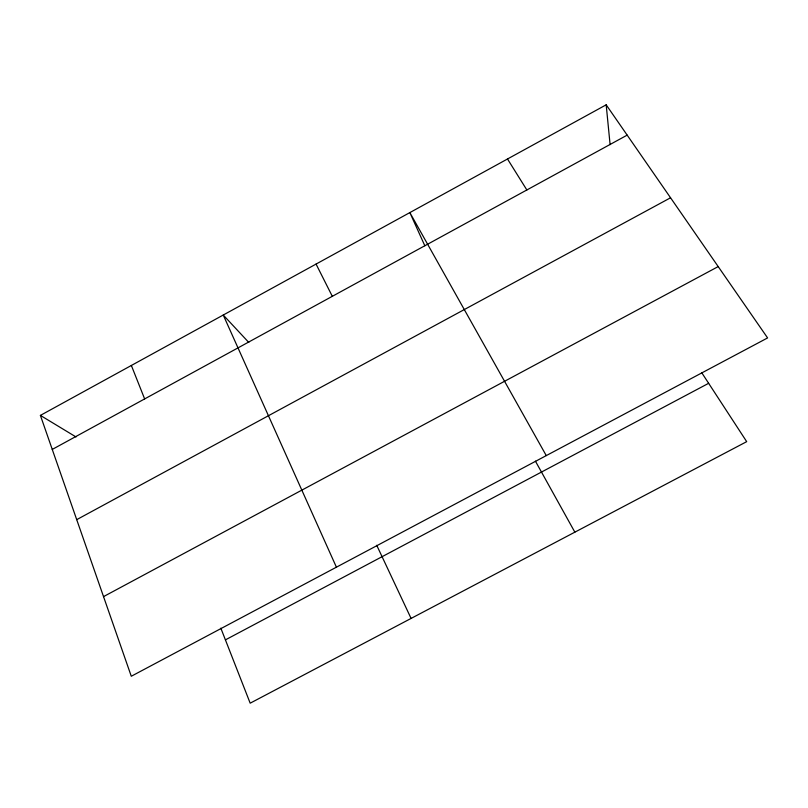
<?xml version="1.0" encoding="UTF-8"?>
<svg xmlns="http://www.w3.org/2000/svg" width="808" height="808" viewBox="0 0 808 808"><rect width="100%" height="100%" fill="white"/><g stroke="black" fill="none" stroke-linecap="round" stroke-linejoin="round"><path stroke-width="1.21" d="M40.4 415.403L606.182 104.818L767.6 337.926L131.28 676.256L40.4 415.403L76.013 436.956M52.257 449.43L627.17 135.128M76.72 519.645L670.549 197.778M103.535 596.617L718.201 266.579M225.412 639.875L708.646 383.305M248.773 342.42L223.25 315.029L336.411 567.186M701.748 372.73L746.693 441.653L250.177 703.182L220.837 628.17M507.495 158.994L526.856 189.971M546.269 455.601L409.858 212.595L424.836 245.784M535.431 461.166L574.852 532.159M316.069 264.075L332.31 296.324M376.72 545.279L411.08 618.423M131.361 365.469L144.642 398.92M606.182 104.818L610.101 144.622"/></g></svg>
